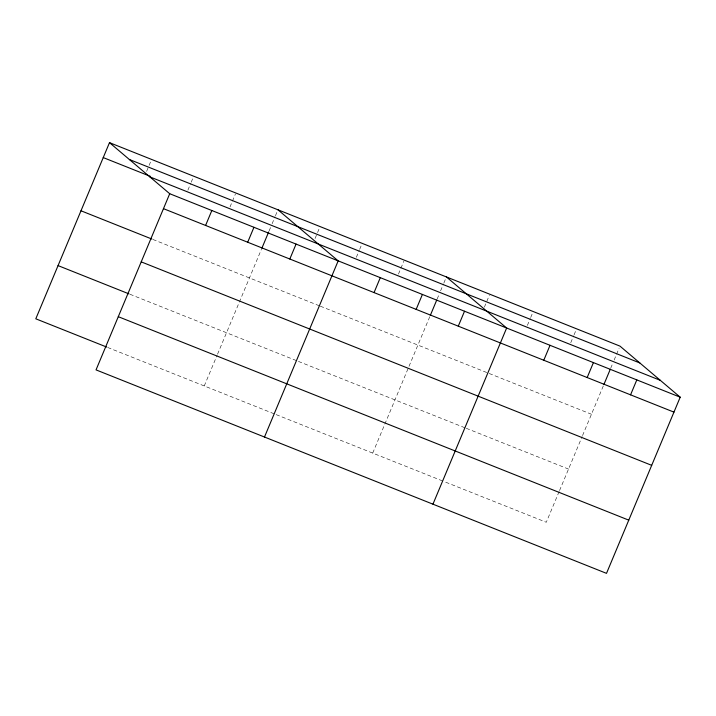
<?xml version="1.0" encoding="UTF-8"?>
<svg xmlns="http://www.w3.org/2000/svg" width="716" height="716" viewBox="0 0 716 716"><rect width="100%" height="100%" fill="white"/><g stroke="black" fill="none" stroke-linecap="round" stroke-linejoin="round"><path stroke-width="0.54" stroke-dasharray="3.58 2.69" d="M146.61 171.384L148.686 166.398M149.107 165.405L150.772 161.422M187.887 190.161L190.805 183.189M191.217 182.195L193.302 177.21M230.006 206.942L235.421 194M204.257 385.951L217.1 355.252M217.53 354.232L261.43 249.284M269.135 230.865L270.845 226.775M272.116 223.732L275.034 216.76M275.445 215.767L277.531 210.781M315.067 238.526L317.143 233.541M317.564 232.548L319.649 227.572M356.344 257.304L359.262 250.332M359.674 249.338L361.759 244.353M398.463 274.085L403.878 261.143M372.714 453.094L429.886 316.427M437.163 299.028L439.302 293.918M440.573 290.875L443.49 283.903M443.902 282.91L445.987 277.933M484.383 307.173L489.377 295.225M527.352 325.467L530.27 318.495M530.69 317.501L532.355 313.519M570.75 342.758L573.659 335.786M574.08 334.793L576.165 329.816M559.115 491.579L546.281 522.277L444.001 481.51M559.545 490.558L582.126 436.59M582.547 435.57L603.445 385.602M610.721 368.212L612.86 363.093M614.14 360.05L619.134 348.101M152.893 239.448L319.291 305.768M320.32 306.18L488.151 373.072M489.189 373.483L591.461 414.251M129.963 294.258L297.391 360.998M298.42 361.41L465.221 427.891M466.259 428.302L568.531 469.07M107.704 347.466L275.132 414.197M276.161 414.609L442.971 481.098"/><path stroke-width="1.07" d="M109.494 142.645L169.719 193.723L96.034 369.886L606.506 573.355L680.2 397.192L619.966 346.114L109.494 142.645L35.8 318.808L106.675 347.054M205.59 225.451L211.838 210.513M247.7 242.232L253.947 227.294M261.859 248.255L268.706 231.886M289.819 259.022L296.066 244.084M264.49 437.029L338.176 260.875L277.951 209.788M374.047 292.593L380.294 277.656M416.157 309.375L422.404 294.446M430.316 315.398L436.733 300.058M458.276 326.165L464.523 311.227M432.947 504.18L506.642 328.017L446.408 276.931M543.784 360.246L550.031 345.309M587.174 377.538L593.421 362.6M603.874 384.582L610.3 369.232M630.563 394.838L636.81 379.901M129.363 159.498L639.844 362.967M103.238 157.583L150.494 176.413M149.85 176.87L660.322 380.339M169.719 193.723L680.2 397.192M163.472 208.66L673.953 412.13M80.989 210.781L151.864 239.037M141.222 261.868L651.694 465.337M58.059 265.6L128.934 293.855M118.292 316.687L628.764 520.147"/></g></svg>
